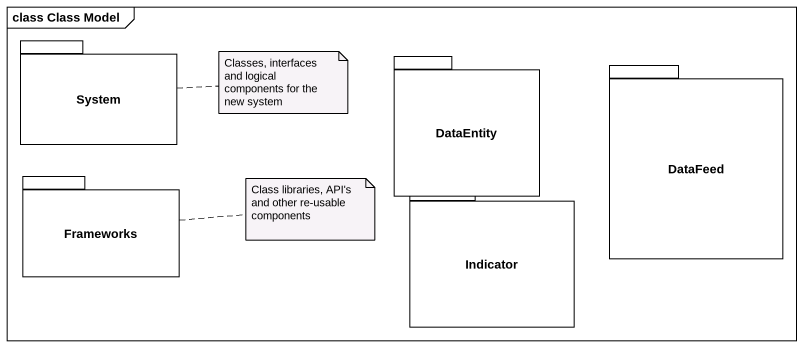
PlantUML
@startuml
mainframe class Class Model
package System {
}
package DataEntity {
}
package DataFeed {
}
package Frameworks {
}
package Indicator {
}
note right of System : Classes, interfaces and logical components for the new system
note right of Frameworks : Class libraries, API's and other re-usable components
@enduml
